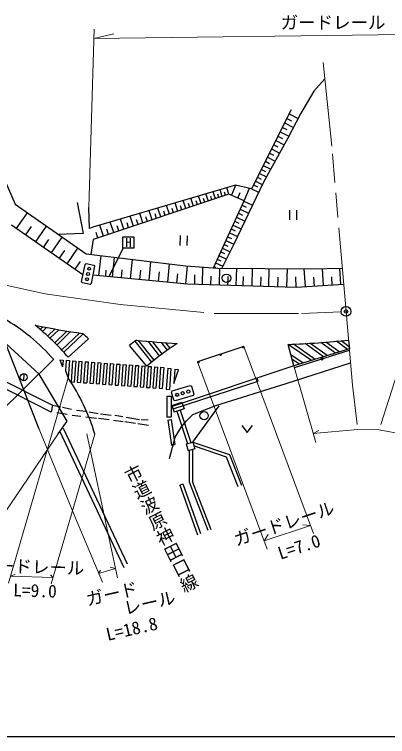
# Model space of a CAD drawing. Units: millimetres, scale not verified. Extents: x 40000 to 680000, y 20000 to 380000.
# Drawn here: x 210965 to 264358, y 205000 to 308226 of the extents above; entities that cross this region are included whole.
import ezdxf
from ezdxf.enums import TextEntityAlignment as Align

# ---------------------------------------------------------------- set-up
doc = ezdxf.new("R2010")
doc.units = ezdxf.units.MM
doc.header["$LTSCALE"] = 1000
doc.header["$PDMODE"] = 32
doc.header["$PDSIZE"] = 500
doc.linetypes.add('CHAIN', pattern=[18.5, 12, -1.5, 3.5, -1.5])
for name, color, linetype, lineweight in [('M-BGD', 7, 'Continuous', 25), ('M-BMK', 2, 'CHAIN', 13), ('M-BMK-SRVR', 3, 'Continuous', 25), ('M-STR-HTXT', 7, 'Continuous', 13), ('M-STR-STRC', 7, 'Continuous', 25), ('M-TTL-BAND', 7, 'Continuous', 25)]:
    doc.layers.add(name, color=color, linetype=linetype, lineweight=lineweight)
doc.layers.add('M-OTRS', color=6, linetype='Continuous')
doc.styles.add('@ＭＳ ゴシック', font='')
doc.styles.add('ＭＳ ゴシック', font='')
doc.styles.get('@ＭＳ ゴシック').set_extended_font_data('@MS Gothic')
doc.styles.get('ＭＳ ゴシック').set_extended_font_data('MS Gothic')

msp = doc.modelspace()

# ---------------------------------------------------------------- linework, layer by layer
at = {"layer": 'M-BGD'}
for p, q in [((202467, 300553), (211087, 281100)), ((255396, 299003), (253808, 297256)), ((253808, 297256), (251877, 294006)), ((250558, 294571), (244906, 283314)), ((249948, 293356), (250602, 293028)), ((251877, 294006), (250087, 290520)), ((250273, 294003), (251547, 293363)), ((249623, 292710), (250886, 292076)), ((248988, 291444), (250239, 290816)), ((249306, 292077), (249945, 291756)), ((250087, 290520), (246601, 284256)), ((248366, 290206), (249574, 289599)), ((248677, 290825), (249303, 290511)), ((248062, 289600), (248675, 289292)), ((247460, 288401), (248059, 288100)), ((247758, 288994), (248915, 288413)), ((246871, 287228), (247458, 286933)), ((247162, 287808), (248269, 287253)), ((246295, 286080), (246869, 285792)), ((246580, 286648), (247637, 286117)), ((245731, 284956), (246292, 284674)), ((246010, 285512), (247019, 285005)), ((246601, 284256), (242362, 275400)), ((245452, 284401), (246435, 283907)), ((242598, 283832), (222203, 277803)), ((239729, 281872), (239393, 282884)), ((240707, 282197), (240382, 283175)), ((241656, 282513), (241341, 283459)), ((242013, 282357), (242649, 283820)), ((244906, 283314), (242598, 283832)), ((243822, 281571), (244609, 283380)), ((244906, 283314), (245909, 282810)), ((245179, 283857), (245728, 283581)), ((241656, 282513), (222250, 276060)), ((236601, 280832), (236229, 281949)), ((237678, 281190), (237318, 282271)), ((238199, 281363), (238023, 281893)), ((238720, 281537), (238372, 282583)), ((239225, 281704), (239054, 282217)), ((240218, 282035), (240053, 282531)), ((241181, 282355), (241021, 282836)), ((243822, 281571), (241656, 282513)), ((242918, 281964), (243273, 282782)), ((211087, 281100), (221214, 273987)), ((219942, 281335), (220790, 276908)), ((233154, 279686), (232744, 280919)), ((234341, 280080), (233944, 281273)), ((234915, 280271), (234721, 280855)), ((235489, 280462), (235105, 281617)), ((236045, 280647), (235857, 281212)), ((237139, 281011), (236957, 281558)), ((239429, 272007), (243822, 281571)), ((243543, 280964), (244133, 280693)), ((243812, 281547), (245036, 280985)), ((211227, 277597), (212814, 279887)), ((221708, 277638), (221626, 280641)), ((229358, 278423), (228905, 279784)), ((230664, 278858), (230227, 280175)), ((231929, 279279), (231506, 280553)), ((232542, 279482), (232335, 280105)), ((233747, 279883), (233547, 280486)), ((243012, 279807), (243590, 279541)), ((243275, 280380), (244481, 279826)), ((250343, 280270), (250313, 278870)), ((251363, 278848), (251393, 280248)), ((226615, 277511), (226132, 278964)), ((228008, 277975), (227541, 279381)), ((228683, 278199), (228455, 278885)), ((230011, 278641), (229790, 279305)), ((231297, 279068), (231083, 279711)), ((242749, 279234), (243936, 278689)), ((220766, 270986), (210522, 278085)), ((212560, 276672), (213409, 277896)), ((213986, 275684), (215562, 277957)), ((222203, 277803), (221708, 277638)), ((223689, 276538), (223173, 278089)), ((225175, 277033), (224676, 278534)), ((225895, 277272), (225652, 278003)), ((227311, 277743), (227076, 278451)), ((242232, 278109), (243402, 277572)), ((242491, 278672), (243058, 278411)), ((220790, 276908), (217238, 276779)), ((222921, 276283), (222662, 277063)), ((224432, 276785), (224181, 277541)), ((241725, 277005), (242877, 276476)), ((241979, 277557), (242536, 277301)), ((215116, 274901), (215901, 276034)), ((216245, 274119), (217811, 276377)), ((222250, 276060), (221884, 273907)), ((226453, 274821), (226460, 276421)), ((226460, 276421), (228060, 276415)), ((228060, 276415), (228053, 274815)), ((234681, 276613), (234651, 275213)), ((235701, 275191), (235731, 276591)), ((241218, 275900), (242352, 275379)), ((241471, 276452), (242018, 276201)), ((218504, 272553), (220060, 274798)), ((226504, 274825), (224451, 270749)), ((228053, 274815), (226453, 274821)), ((242362, 275400), (240641, 271958)), ((240720, 274816), (241818, 274312)), ((240969, 275358), (241506, 275112)), ((217375, 273336), (218155, 274462)), ((221214, 273987), (235438, 272292)), ((223066, 270902), (223391, 273728)), ((240231, 273753), (241294, 273265)), ((240476, 274285), (241002, 274043)), ((219626, 271775), (220402, 272894)), ((221065, 272494), (221229, 272604)), ((221229, 272604), (222328, 272386)), ((224996, 270719), (225306, 273500)), ((227586, 270473), (227844, 273197)), ((230245, 270221), (230498, 272881)), ((232905, 269968), (233152, 272564)), ((239752, 272709), (240780, 272237)), ((239992, 273231), (240509, 272994)), ((220575, 270022), (221065, 272494)), ((222438, 272222), (221948, 269750)), ((222328, 272386), (222438, 272222)), ((224031, 270810), (224111, 271653)), ((226291, 270596), (226398, 271726)), ((228916, 270347), (229043, 271693)), ((235438, 272292), (240054, 271962)), ((235501, 269722), (235743, 272270)), ((237872, 269636), (237947, 272113)), ((239517, 272197), (239748, 272091)), ((240054, 271962), (253525, 271868)), ((240286, 269563), (240359, 271960)), ((242701, 269490), (242776, 271943)), ((244976, 269421), (245052, 271927)), ((247352, 269349), (247429, 271910)), ((249949, 269270), (250029, 271892)), ((252593, 269312), (252435, 271875)), ((253525, 271868), (257883, 271977)), ((255206, 269474), (255056, 271906)), ((257663, 269625), (257519, 271968)), ((220749, 270998), (220773, 271032)), ((222193, 270985), (235721, 269701)), ((231575, 270095), (231700, 271409)), ((234203, 269845), (234325, 271128)), ((236757, 269670), (236798, 271017)), ((239079, 269599), (239116, 270832)), ((241522, 269525), (241560, 270781)), ((243713, 269459), (243752, 270748)), ((246238, 269382), (246278, 270702)), ((248650, 269309), (248692, 270692)), ((251286, 269232), (251229, 270703)), ((253900, 269393), (253821, 270660)), ((256435, 269549), (256361, 270741)), ((220685, 269858), (220575, 270022)), ((221783, 269640), (220685, 269858)), ((221948, 269750), (221783, 269640)), ((235721, 269701), (251264, 269230)), ((251264, 269230), (258082, 269651)), ((214516, 256816), (208398, 262384)), ((258777, 261664), (258899, 260439)), ((214507, 248930), (209744, 261159)), ((243809, 260782), (237165, 258580)), ((258898, 260439), (250942, 257971)), ((251033, 257779), (258934, 260241)), ((201599, 259783), (216436, 252388)), ((216236, 251388), (201469, 258818)), ((249863, 255488), (259070, 258433)), ((218270, 257280), (218649, 256279)), ((250942, 257971), (233559, 252173)), ((212305, 256874), (212283, 255874)), ((218496, 250080), (214516, 256816)), ((245836, 255818), (245693, 256220)), ((233542, 254420), (236131, 255184)), ((233666, 251863), (245836, 255818)), ((236131, 255184), (236317, 255083)), ((236317, 255083), (236657, 253932)), ((239783, 252333), (249863, 255488)), ((233440, 254233), (233542, 254420)), ((233780, 253082), (233440, 254233)), ((232764, 253653), (232764, 250653)), ((232764, 253653), (233416, 253653)), ((233416, 253653), (233416, 250653)), ((233966, 252981), (233780, 253082)), ((236556, 253746), (233966, 252981)), ((236657, 253932), (236556, 253746)), ((216436, 252388), (216236, 251388)), ((216436, 252388), (217625, 252153)), ((217837, 252082), (219109, 251823)), ((233510, 252312), (234927, 252805)), ((233510, 252312), (233839, 251368)), ((234927, 252805), (235256, 251861)), ((236486, 251061), (239783, 252333)), ((236499, 247099), (240270, 252298)), ((218520, 251023), (217013, 251258)), ((220451, 250740), (219250, 250881)), ((219862, 251635), (221181, 251494)), ((221676, 251423), (222924, 251187)), ((223301, 251140), (224785, 250928)), ((225326, 250928), (226480, 250740)), ((235256, 251861), (233839, 251368)), ((234214, 251515), (235712, 246874)), ((234702, 251641), (236197, 247013)), ((235591, 250119), (236486, 251061)), ((217208, 248269), (218496, 250080)), ((222689, 250481), (221181, 250669)), ((224525, 250269), (223018, 250481)), ((226504, 250010), (225161, 250175)), ((228294, 249774), (226786, 249986)), ((226951, 250669), (228859, 250340)), ((229118, 250340), (230107, 250269)), ((233416, 250653), (232764, 250653)), ((232903, 250238), (233380, 250307)), ((232903, 250238), (233440, 246670)), ((233380, 250307), (233912, 246731)), ((234885, 249271), (235591, 250119)), ((217918, 249106), (227082, 229698)), ((230154, 249445), (228623, 249727)), ((233943, 247811), (234885, 249271)), ((243527, 249481), (244277, 248481)), ((244277, 248481), (245027, 249481)), ((217470, 248597), (226634, 229188)), ((233142, 244749), (233943, 247811)), ((233440, 246670), (233912, 246731)), ((235537, 246824), (236499, 247099)), ((235537, 246824), (235812, 245862)), ((236499, 247099), (236773, 246137)), ((236499, 247099), (241742, 245317)), ((236773, 246137), (235812, 245862)), ((235969, 245907), (235969, 241398)), ((236422, 246037), (236422, 241471)), ((236668, 246562), (241257, 245002)), ((241257, 245002), (242943, 240751)), ((241742, 245317), (243473, 240955)), ((234618, 240956), (235072, 241116)), ((234618, 240956), (237167, 233849)), ((235072, 241116), (237596, 234042)), ((235969, 241398), (238635, 234508)), ((236417, 241491), (239083, 234601))]:
    msp.add_line(p, q, dxfattribs=at)
for centre, radius in [((221656, 271877), 210), ((221357, 270367), 210), ((221506, 271122), 210), ((241313, 270518), 600), ((243738, 260648), 100), ((240473, 259576), 100), ((237292, 258514), 100), ((212294, 256374), 500), ((234258, 253849), 225), ((235049, 254083), 225), ((235840, 254316), 225), ((238104, 250868), 600)]:
    msp.add_circle(centre, radius, dxfattribs=at)
for centre, radius, start, end in [((195442, 240314), 28155, 41.34468, 60.22391), ((254984, 259010), 150, 360, 180), ((254984, 259010), 150, 180, 360), ((195442, 240314), 28155, 16.36321, 34.51609)]:
    msp.add_arc(centre, radius, start, end, dxfattribs=at)
at = {"layer": 'M-BMK'}
for p, q in [((255158, 301344), (256481, 288318)), ((258415, 265771), (256481, 288318)), ((203773, 270802), (215370, 268288)), ((215370, 268288), (226109, 266781)), ((226109, 266781), (239627, 265462)), ((239627, 265462), (252062, 265462)), ((252062, 265462), (257716, 265737)), ((258415, 265771), (259354, 255253)), ((265713, 256901), (263409, 249601)), ((259986, 249601), (259354, 255253))]:
    msp.add_line(p, q, dxfattribs=at)
at = {"layer": 'M-BMK-SRVR'}
msp.add_circle((258415, 265771), 700, dxfattribs=at)
at = {"layer": 'M-OTRS'}
msp.add_point((258415, 265771), dxfattribs=at)
at = {"layer": 'M-STR-HTXT'}
for p, q in [((222379, 306122), (221626, 280641)), ((222340, 304788), (295686, 305747)), ((222340, 304788), (225185, 305432)), ((243809, 260782), (253750, 234009)), ((216579, 258913), (195653, 238336)), ((237165, 258580), (247106, 231807)), ((250942, 257971), (254079, 247057)), ((218641, 256268), (210098, 226942)), ((214507, 248930), (219618, 236444)), ((253721, 248302), (260065, 248895)), ((260065, 248895), (263170, 248842)), ((263170, 248842), (282441, 245172)), ((217208, 248269), (208497, 235406)), ((222457, 248246), (216220, 226840)), ((221331, 248283), (225729, 227671)), ((253721, 248302), (254541, 248763)), ((219618, 236444), (223551, 227054)), ((253324, 235164), (246679, 232962)), ((253324, 235164), (252215, 235248)), ((246677, 232961), (247283, 233885)), ((225443, 229010), (224685, 229233)), ((210383, 227914), (211050, 228170)), ((216478, 227724), (216123, 228130)), ((223018, 228328), (225443, 229010)), ((223018, 228328), (223302, 228792)), ((210383, 227914), (216478, 227724))]:
    msp.add_line(p, q, dxfattribs=at)
at = {"layer": 'M-STR-STRC'}
for p, q in [((214644, 263199), (215037, 263581)), ((214987, 262904), (215577, 263480)), ((215715, 262255), (216783, 263261)), ((216045, 261948), (217337, 263164)), ((216730, 261288), (218458, 262974)), ((217048, 260970), (219009, 262883)), ((217724, 260268), (220287, 262682)), ((218030, 259938), (220816, 262561)), ((218663, 259229), (221542, 261848)), ((230620, 258540), (228231, 261529)), ((230970, 258824), (228731, 261624)), ((231738, 259424), (230142, 261494)), ((232097, 259695), (230750, 261442)), ((232868, 260251), (231996, 261343)), ((233239, 260509), (232608, 261298)), ((234050, 261050), (233928, 261209)), ((255168, 259282), (252544, 261170)), ((255707, 259449), (253253, 261214)), ((256903, 259820), (254817, 261321)), ((257442, 259988), (255515, 261374)), ((258604, 260348), (257057, 261502)), ((258872, 260709), (257729, 261563)), ((229894, 257928), (227412, 260925)), ((250942, 257971), (250126, 261047)), ((253460, 258752), (250147, 261048)), ((254006, 258922), (250889, 261082)), ((252289, 258389), (250518, 259571)), ((217480, 258847), (217930, 258814)), ((217480, 258847), (217859, 257846)), ((217930, 258814), (217859, 257846)), ((218381, 258781), (218270, 257280)), ((218381, 258781), (218831, 258748)), ((218831, 258748), (218649, 256279)), ((219281, 258715), (219061, 255713)), ((219281, 258715), (219731, 258681)), ((219731, 258681), (219511, 255680)), ((220182, 258648), (219961, 255646)), ((220182, 258648), (220632, 258615)), ((220632, 258615), (220411, 255613)), ((221082, 258582), (220862, 255580)), ((221082, 258582), (221533, 258549)), ((221533, 258549), (221312, 255547)), ((221983, 258516), (221762, 255514)), ((221983, 258516), (222433, 258483)), ((222433, 258483), (222213, 255481)), ((222883, 258450), (222663, 255448)), ((222883, 258450), (223334, 258417)), ((223334, 258417), (223113, 255415)), ((223784, 258384), (223563, 255382)), ((223784, 258384), (224234, 258351)), ((224234, 258351), (224014, 255349)), ((224685, 258317), (224464, 255316)), ((224685, 258317), (225135, 258284)), ((225135, 258284), (224914, 255282)), ((225585, 258251), (225365, 255249)), ((225585, 258251), (226035, 258218)), ((226035, 258218), (225815, 255216)), ((226486, 258185), (226265, 255183)), ((226486, 258185), (226936, 258152)), ((226936, 258152), (226715, 255150)), ((227386, 258119), (227166, 255117)), ((227386, 258119), (227837, 258086)), ((227837, 258086), (227616, 255084)), ((251735, 258217), (250692, 258913)), ((228287, 258053), (228066, 255051)), ((228287, 258053), (228737, 258020)), ((228737, 258020), (228517, 255018)), ((229187, 257987), (228967, 254985)), ((229187, 257987), (229638, 257953)), ((229638, 257953), (229417, 254952)), ((230088, 257920), (229867, 254918)), ((230088, 257920), (230538, 257887)), ((230538, 257887), (230318, 254885)), ((230989, 257854), (230768, 254852)), ((230989, 257854), (231439, 257821)), ((231439, 257821), (231218, 254819)), ((231889, 257788), (231669, 254786)), ((231889, 257788), (232339, 257755)), ((232339, 257755), (232119, 254753)), ((232906, 257655), (232686, 254653)), ((232906, 257655), (233357, 257621)), ((233357, 257621), (233136, 254620)), ((233923, 257521), (233772, 255457)), ((233772, 255457), (234349, 257160)), ((233923, 257521), (234374, 257488)), ((234374, 257488), (234349, 257160)), ((219061, 255713), (219511, 255680)), ((219961, 255646), (220411, 255613)), ((220862, 255580), (221312, 255547)), ((221762, 255514), (222213, 255481)), ((222663, 255448), (223113, 255415)), ((223563, 255382), (224014, 255349)), ((224464, 255316), (224914, 255282)), ((225365, 255249), (225815, 255216)), ((226265, 255183), (226715, 255150)), ((227166, 255117), (227616, 255084)), ((228066, 255051), (228517, 255018)), ((228967, 254985), (229417, 254952)), ((229867, 254918), (230318, 254885)), ((230768, 254852), (231218, 254819)), ((231669, 254786), (232119, 254753)), ((232686, 254653), (233136, 254620))]:
    msp.add_line(p, q, dxfattribs=at)
for centre, radius, start, end in [((243553, 414275), 153368, 258.86049, 261.45562), ((190374, 234609), 37503, 41.03339, 51.10297), ((194903, 235451), 37503, 44.74, 46.39934), ((250079, 231048), 37503, 125.29836, 127.1871), ((243553, 414275), 153368, 264.33319, 266.52795), ((254446, 229578), 37503, 122.55585, 130.89372), ((243553, 414275), 153368, 272.45637, 275.69664)]:
    msp.add_arc(centre, radius, start, end, dxfattribs=at)
at = {"layer": 'M-TTL-BAND'}
msp.add_line((40000, 205000), (579000, 205000), dxfattribs=at)

# ---------------------------------------------------------------- texts
at = {"layer": 'M-BGD', "style": 'ＭＳ ゴシック'}
msp.add_text('H', height=1320, rotation=359.783, dxfattribs=at).set_placement((227279, 274563), align=Align.BOTTOM_CENTER)
at = {"layer": 'M-BGD', "style": '@ＭＳ ゴシック'}
msp.add_text('市道波原神田口線', height=1833, rotation=296.819, dxfattribs=at).set_placement((236479, 225813), align=Align.MIDDLE_RIGHT)
at = {"layer": 'M-STR-HTXT', "style": 'ＭＳ ゴシック'}
for s, rotation, p in [('ガードレール', 359.977, (256562, 307080)), ('ガード', 12.833, (224889, 225406)), ('レール', 12.833, (230295, 224134)), ('L=18.8', 12.833, (227751, 220398))]:
    msp.add_text(s, height=1833, rotation=rotation, dxfattribs=at).set_placement(p, align=Align.MIDDLE_CENTER)
for s, rotation, p in [('ガードレール', 18.338, (250002, 234063)), ('L=7.0', 18.338, (252150, 230724)), ('ガードレール', 358.214, (213431, 227819)), ('L=9.0', 358.214, (213866, 224402))]:
    msp.add_text(s, height=1833, rotation=rotation, dxfattribs=at).set_placement(p, align=Align.BOTTOM_CENTER)

doc.saveas('drawing.dxf')
